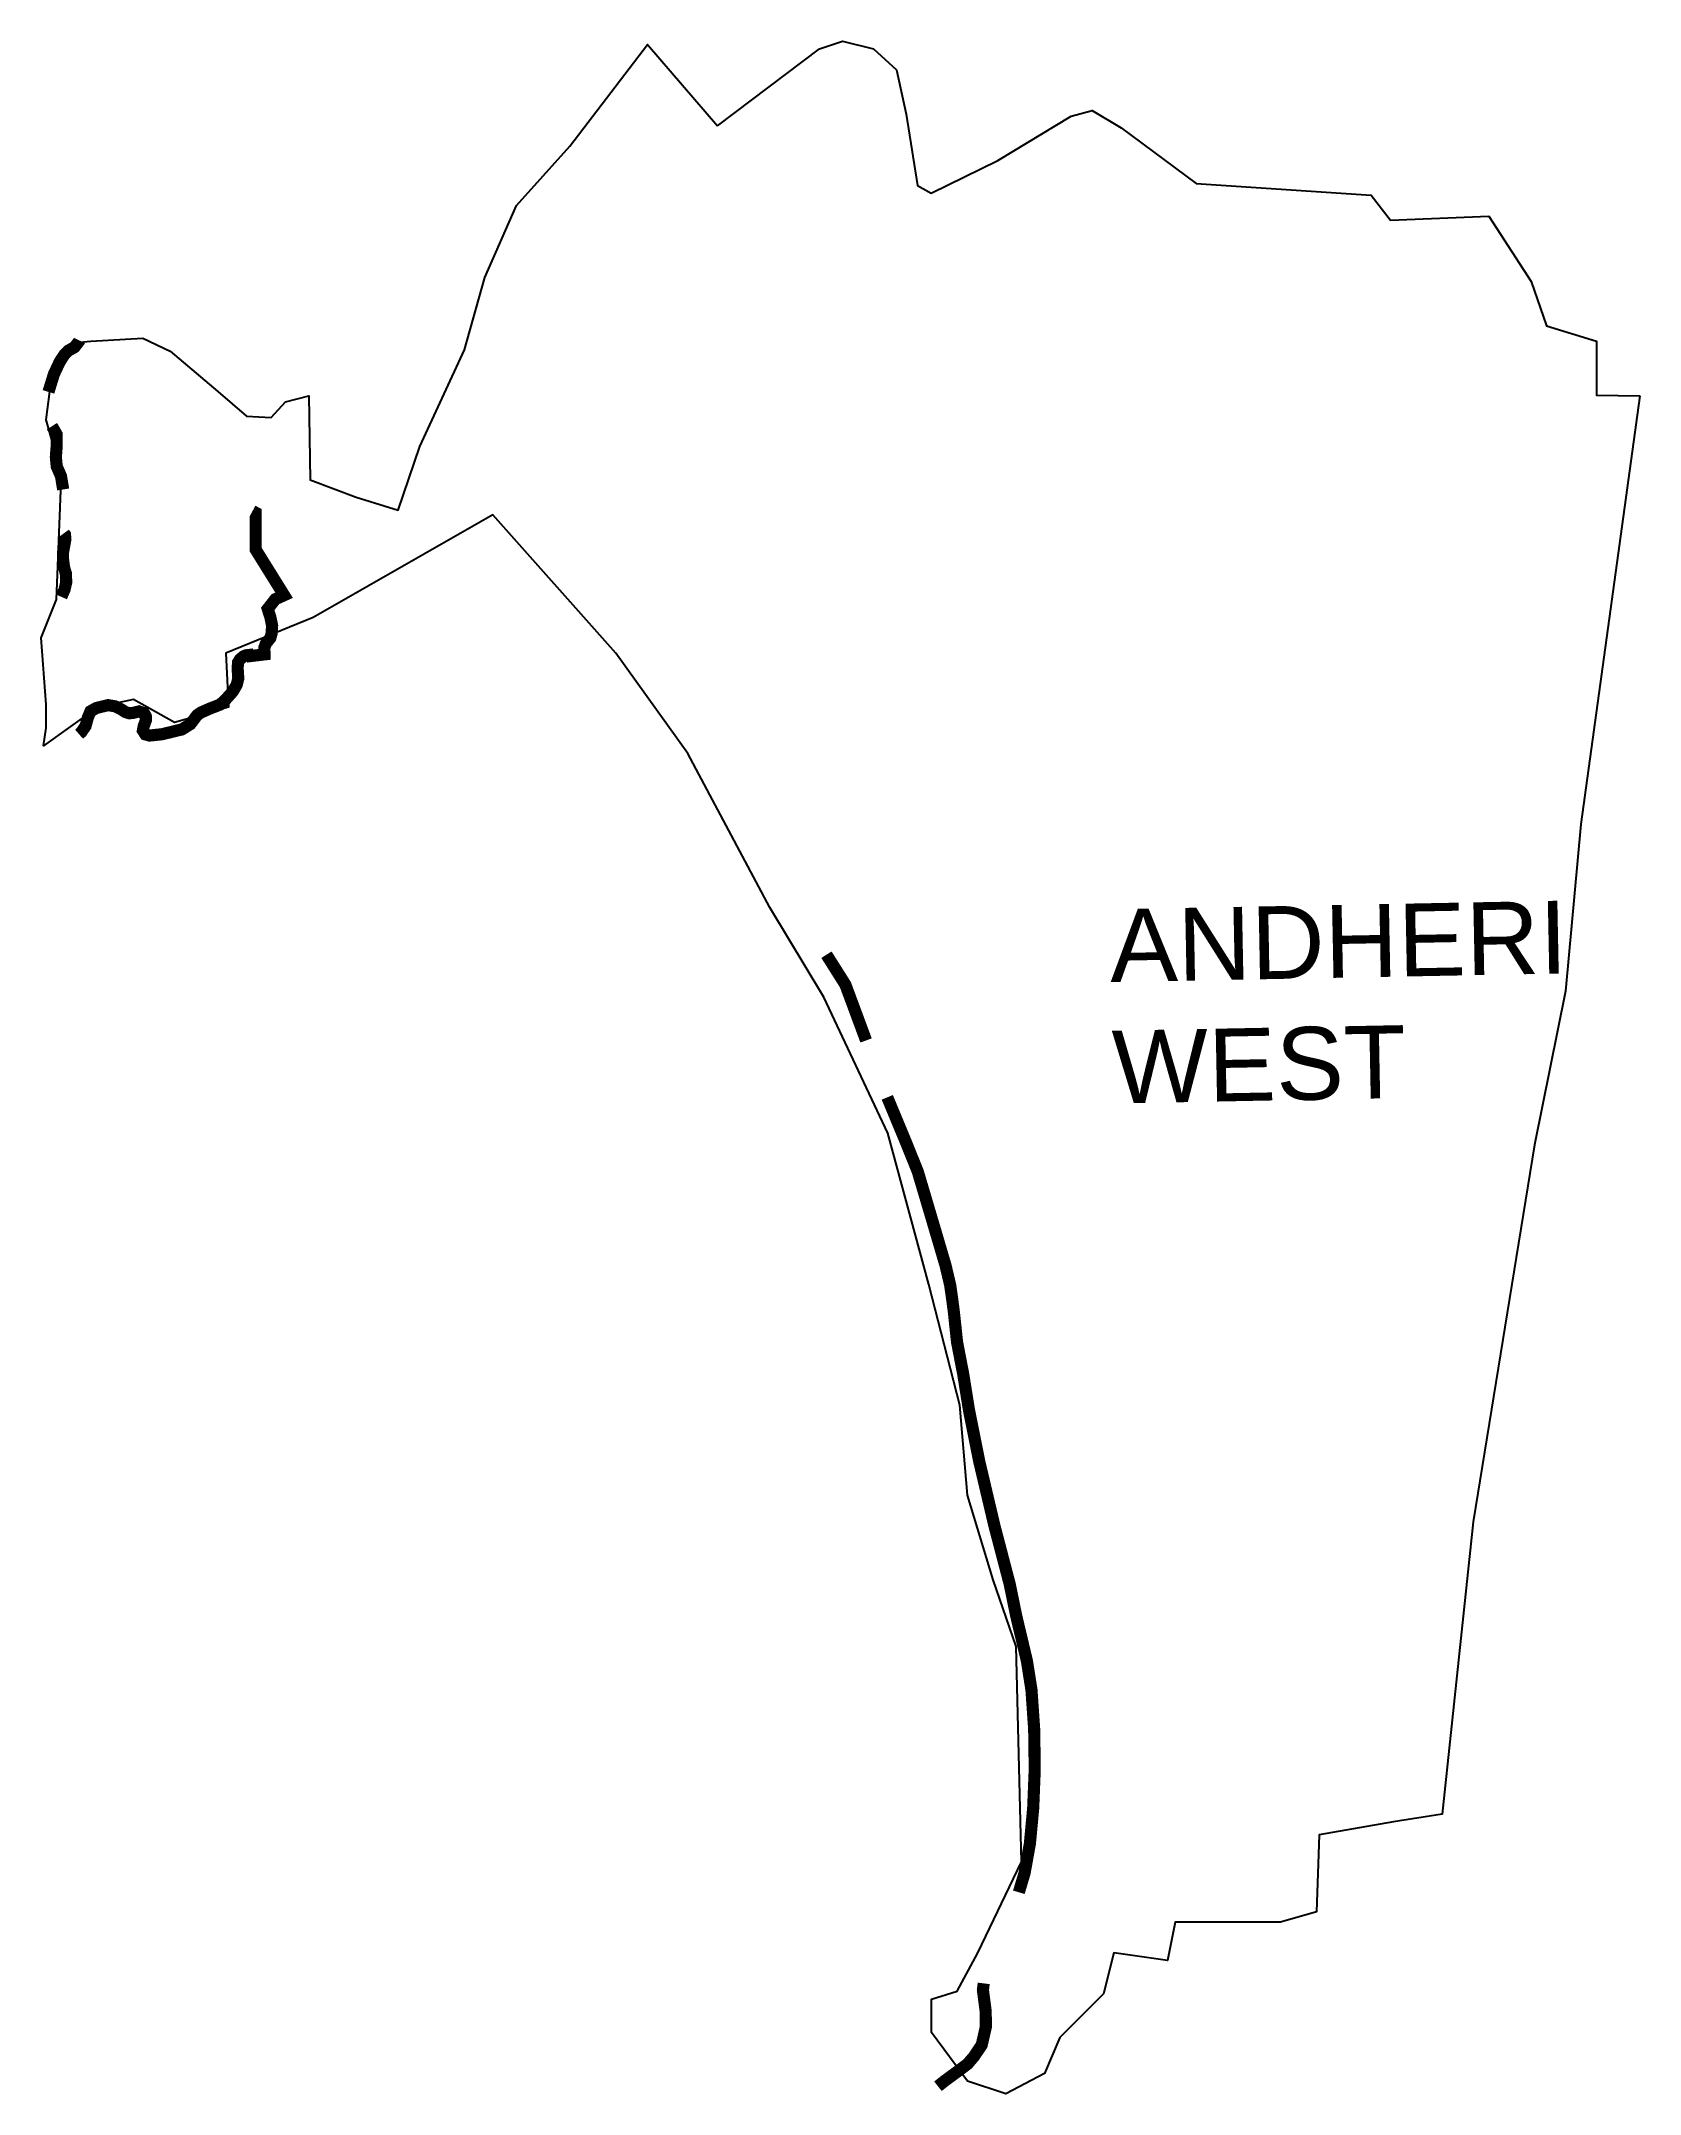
# Model space of a CAD drawing. Header units: metres. Extents: x 267283 to 273870, y 2111090 to 2119548.
import ezdxf

# ---------------------------------------------------------------- set-up
doc = ezdxf.new("R2010")
doc.units = ezdxf.units.M
for name, color, linetype in [('UNPROTECTED', 130, 'Continuous'), ('VILLAGE BOUNDRY', 3, 'Continuous'), ('VILLAGE NAME', 250, 'Continuous')]:
    doc.layers.add(name, color=color, linetype=linetype)
doc.styles.get("Standard").update_dxf_attribs({"font": 'simplex.shx'})

msp = doc.modelspace()

# ---------------------------------------------------------------- linework, layer by layer
at = {"layer": 'UNPROTECTED', "const_width": 50, "flags": 128}
for points in [[(267441.2, 2118314), (267440.4, 2118312.3), (267420.2, 2118286.2), (267396.3, 2118273), (267379.4, 2118256.8), (267359.5, 2118226.1), (267335.3, 2118174.3), (267313.2, 2118102.3)], [(267327.4, 2117960.6), (267333, 2117952), (267346.6, 2117927.6), (267347.2, 2117881.2), (267343.7, 2117834.2), (267347.2, 2117795.4), (267364.9, 2117755), (267373.8, 2117700.4)], [(267439.2, 2116692.1), (267449.1, 2116700.8), (267466, 2116725.5), (267475.6, 2116760.5), (267486.5, 2116786.4), (267511.2, 2116800.2), (267558.8, 2116811.7), (267571, 2116809.7), (267588.3, 2116806.8), (267613.6, 2116794.2), (267629.9, 2116783.4), (267644.3, 2116778.6), (267659.4, 2116779.1), (267686.5, 2116785.8), (267707, 2116778.6), (267714.2, 2116766.5), (267714.9, 2116750.2), (267705.3, 2116724.3), (267702.2, 2116706.9), (267712.5, 2116691.2), (267729.6, 2116686.4), (267780.8, 2116691.8), (267862.8, 2116711.7), (267897.7, 2116733.4), (267926.1, 2116770.7), (267941.7, 2116781.5), (267977.3, 2116797.2), (268020.7, 2116814.1), (268043, 2116834.6), (268067.7, 2116862.3), (268075.4, 2116872.1), (268088.7, 2116895.5), (268095.3, 2116921.7), (268092.6, 2116964), (268094.5, 2116987.8), (268102.4, 2117000.7), (268116.5, 2117012.5), (268126.2, 2117016.8), (268141.5, 2117018.7), (268144.5, 2117013.8), (268203.5, 2117020.9), (268202.5, 2117047.8), (268208.4, 2117064.6), (268214.9, 2117073), (268227.2, 2117088.5), (268232.6, 2117107.3), (268234.6, 2117139.3), (268227.5, 2117173.7), (268216.6, 2117208.3), (268247.9, 2117248.2), (268283.9, 2117264.6), (268166.5, 2117453.3), (268166.9, 2117604.4), (268153.9, 2117611.4)], [(267377.2, 2117520), (267381.2, 2117514.5), (267383, 2117495.5), (267373.4, 2117442.6), (267372.9, 2117415.9), (267377.6, 2117378.4), (267384.8, 2117355), (267386.5, 2117318.2), (267379.4, 2117287.8), (267366.4, 2117257.9)], [(270518.5, 2115783.5), (270596.6, 2115659.8), (270672.4, 2115455.3), (270681.6, 2115430.2)], [(270769.1, 2115195.8), (270845.7, 2115011.4), (270894.7, 2114890), (270946.1, 2114716.9), (271009, 2114503.5), (271028.2, 2114422.5), (271037, 2114360.5), (271043.4, 2114311.3), (271056.5, 2114187.6), (271066, 2114138.1), (271081.9, 2114055.8), (271105.8, 2113906.5), (271148.5, 2113693.5), (271210.1, 2113432.3), (271267.4, 2113213.4), (271273.7, 2113189.2), (271300.1, 2113060.2), (271337.9, 2112900.8), (271344.3, 2112874), (271363.1, 2112754.7), (271374.3, 2112592), (271376.6, 2112427), (271370.2, 2112266.9), (271356.6, 2112120.7), (271334.7, 2112000), (271311.1, 2111920.7)]]:
    msp.add_lwpolyline(points, dxfattribs=at)
at = {"layer": 'UNPROTECTED', "flags": 128}
msp.add_lwpolyline([(271166.4, 2111545.4, 50, 50, 0), (271163, 2111518.2, 50, 50, 0), (271174.5, 2111430.5, 50, 50, 0), (271175.4, 2111367.1, 50, 50, 0), (271166.8, 2111329.5, 50, 50, 0), (271158.1, 2111291.6, 50, 50, 0), (271125.7, 2111243.5, 50, 50, 0), (271099.7, 2111213.1, 50, 50, 0), (271056.6, 2111181, 50, 50, 0), (271005.8, 2111143.7, 50, 50, 0), (270977.9, 2111121.5, 0, 0, 0)], format="xyseb", dxfattribs=at)
at = {"layer": 'VILLAGE BOUNDRY', "flags": 128}
msp.add_lwpolyline([(270069.5, 2119198.9), (270489.7, 2119516)], dxfattribs=at)
at = {"layer": 'VILLAGE BOUNDRY'}
for points in [[(273870, 2118085.5, 0), (273626.2, 2116321.1, 0), (273562.8, 2115633.9, 0), (273435.9, 2114999.6, 0), (273182.2, 2113447.5, 0), (273055.3, 2112242.3, 0), (272854.4, 2112210.6, 0), (272547.8, 2112157.7, 0), (272537.3, 2111840.5, 0), (272389.2, 2111798.2, 0), (271955.8, 2111798.2, 0), (271924.1, 2111639.6, 0), (271702, 2111671.4, 0), (271659.7, 2111502.2, 0), (271480, 2111322.5, 0), (271416.6, 2111174.4, 0), (271258, 2111089.9, 0), (271099.4, 2111142.7, 0), (270951.4, 2111343.6, 0), (270951.4, 2111481, 0), (271057.1, 2111512.8, 0), (271141.7, 2111671.4, 0), (271321.4, 2112045.6, 0), (271300.3, 2112933.7, 0), (271205.1, 2113208.6, 0), (271099.4, 2113557.5, 0), (271067.7, 2113927.5, 0), (270940.8, 2114424.4, 0), (270771.7, 2115048.2, 0), (270507.3, 2115608.6, 0), (270285.3, 2115978.6, 0), (269947, 2116612.9, 0), (269651, 2117025.3, 0), (269143.5, 2117596.2, 0), (268403.4, 2117173.3, 0), (268043.9, 2117025.3, 0), (268054.5, 2116803.3, 0), (267832.5, 2116739.8, 0), (267663.3, 2116835, 0), (267515.3, 2116803.3, 0), (267293.3, 2116644.7, 0), (267303.9, 2116718.7, 0), (267303.9, 2116813.8, 0), (267282.7, 2117088.7, 0), (267346.2, 2117247.3, 0), (267367.3, 2117765.4, 0), (267303.9, 2117987.4, 0), (267325, 2118146, 0), (267427.9, 2118305.5, 0), (267487.3, 2118311.5, 0), (267701.4, 2118323.4, 0), (267814.4, 2118269.9, 0), (268010.7, 2118103.3, 0), (268129.6, 2118002.2, 0), (268230.7, 2117996.3, 0), (268290.2, 2118061.7, 0), (268385.4, 2118085.5, 0), (268391.3, 2117740.6, 0), (268581.6, 2117669.2, 0), (268754.1, 2117615.7, 0), (268843.3, 2117877.3, 0), (269027.6, 2118275.8, 0), (269110.9, 2118573.2, 0), (269241.7, 2118870.5, 0), (269461.8, 2119114.3, 0), (269781.1, 2119533, 0), (270069.5, 2119198.9, 0)], [(270489.7, 2119516, 0), (270584.9, 2119547.8, 0), (270711.8, 2119516, 0), (270806.9, 2119428.8, 0), (270846.6, 2119246.4, 0), (270894.1, 2118953.1, 0), (270949.7, 2118921.3, 0), (271224.8, 2119056.1, 0), (271526.1, 2119238.5, 0), (271613.3, 2119262.3, 0), (271732.3, 2119190.9, 0), (272041.5, 2118961, 0), (272763.1, 2118913.4, 0), (272842.4, 2118810.3, 0), (273246.8, 2118826.2, 0), (273421.2, 2118556.6, 0), (273484.7, 2118374.2, 0), (273690.8, 2118310.8, 0), (273690.8, 2118088.8, 0), (273870, 2118085.5, 0)]]:
    msp.add_polyline3d(points, dxfattribs=at)

# ---------------------------------------------------------------- texts
at = {"layer": 'VILLAGE NAME', "insert": (271682.7, 2115970.3), "char_height": 300, "attachment_point": 1, "rotation": 1.10283}
msp.add_mtext_dynamic_manual_height_columns('{\\fArial|b0|i0|c0|p34;ANDHERI WEST}', width=2578.433, gutter_width=1928.7, heights=[0], dxfattribs=at)

doc.saveas('drawing.dxf')
